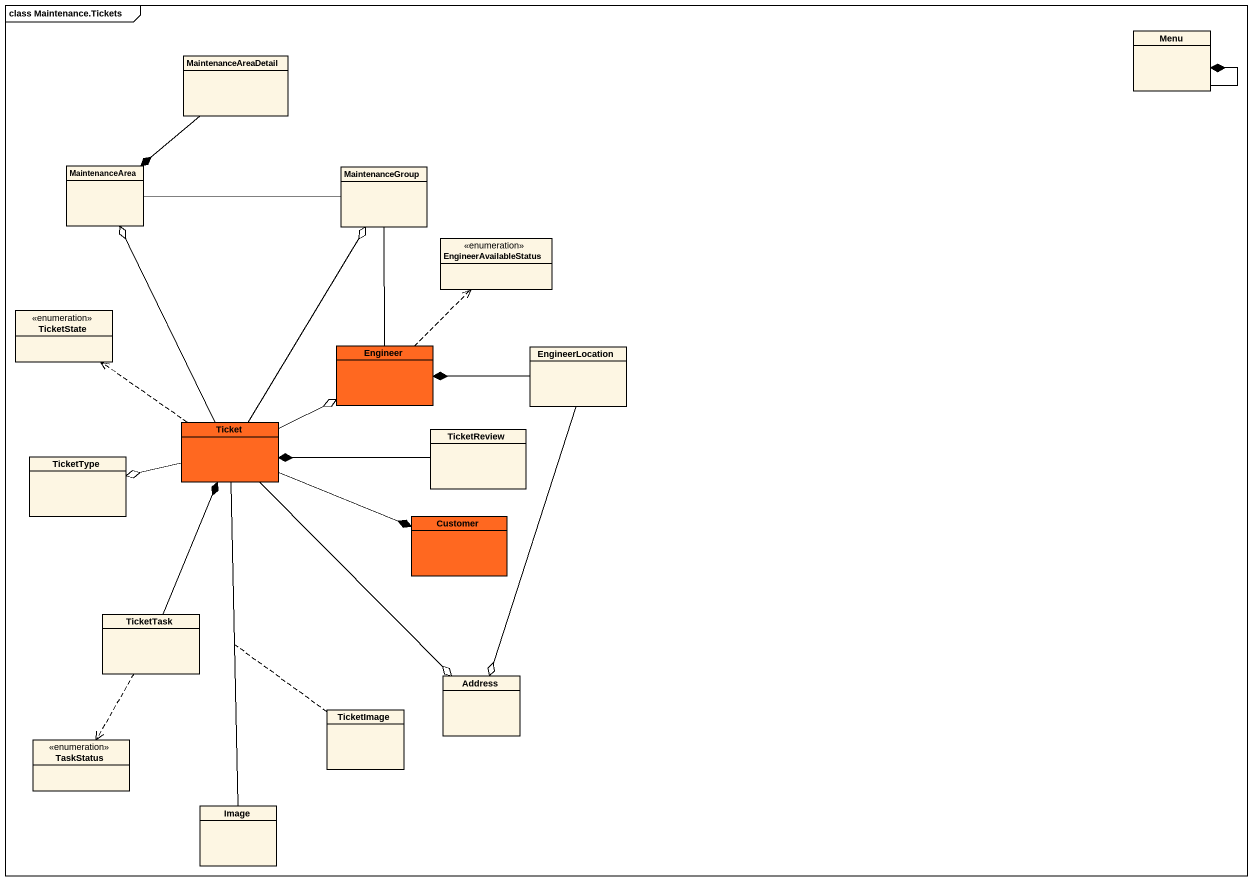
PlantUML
@startuml
mainframe class Maintenance.Tickets
hide circle
hide empty members
class MaintenanceAreaDetail
class Menu
class MaintenanceArea
class MaintenanceGroup
enum EngineerAvailableStatus
enum TicketState
class Engineer #FF6820
class EngineerLocation
class Ticket #FF6820
class TicketReview
class TicketType
class Customer #FF6820
class TicketTask
class Address
class TicketImage
enum TaskStatus
class Image
MaintenanceAreaDetail --* MaintenanceArea
Menu --* Menu
MaintenanceGroup -left- MaintenanceArea
Engineer -up- MaintenanceGroup
Engineer .up.> EngineerAvailableStatus
EngineerLocation -left-* Engineer
EngineerLocation --o Address
Ticket -up-o MaintenanceArea
Ticket -up-o MaintenanceGroup
Ticket .up.> TicketState
Ticket -right-o Engineer
Ticket -left-o TicketType
Ticket -right-* Customer
Ticket --o Address
Ticket -- Image
(Ticket, Image) .. TicketImage
TicketReview -left-* Ticket
TicketTask -up-* Ticket
TicketTask ..> TaskStatus
@enduml
